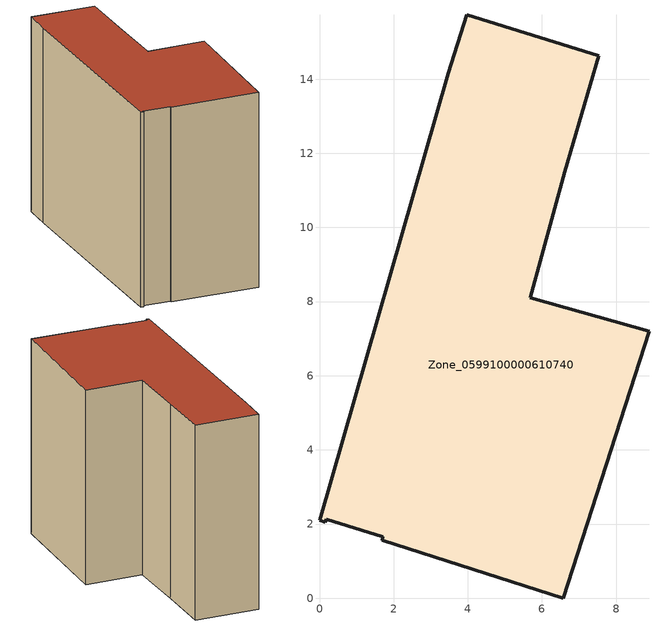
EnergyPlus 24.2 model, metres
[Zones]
Zone_0599100000610740
 floor ground (C_G): 8.89,7.2 6.57,0 1.69,1.56 1.71,1.66 0.18,2.12 0.16,2.05 0,2.1 3.48,14.16 3.98,15.73 7.53,14.63 6.61,11.5 5.69,8.1 z0
 wall outside (C_F): 7.53,14.63 3.98,15.73 3.48,14.16 0,2.1 0.16,2.05 0.18,2.12 1.71,1.66 1.69,1.56 6.57,0 8.89,7.2 5.69,8.1 6.61,11.5 7.53,14.63 z0:11.41
 roof outside (C_R): 0.18,2.12 1.71,1.66 1.69,1.56 6.57,0 8.89,7.2 5.69,8.1 6.61,11.5 7.53,14.63 3.98,15.73 3.48,14.16 0,2.1 0.16,2.05 z11.41
[BUILDING]
Pand.0599100000610740: North Axis=0; Terrain=City; Loads Convergence Tolerance Value=0.04; Temperature Convergence Tolerance Value=0.4; Solar Distribution=FullExterior; Maximum Number of Warmup Days=25; Minimum Number of Warmup Days=1
[Site:Location]
Rotterdam.The.Hague.AP_ZH_NLD Design_Conditions: Latitude=51.96; Longitude=4.45; Time Zone=1; Elevation=-4.5
[SITE:GROUNDTEMPERATURE:BUILDINGSURFACE]
18, 18, 18, 18, 18, 18, 18, 18, 18, 18, 18, 18
[MATERIAL] Thermal Absorptance=0.9; Solar Absorptance=0.7; Visible Absorptance=0.7
Name | Roughness | Thickness | Conductivity | Density | Specific Heat
G.TI.1946 | MediumSmooth | 0.15 | 1 | 540 | 1210
F.TI.1946 | Rough | 0.3 | 0.857143 | 1920 | 840
R.TI.1946 | MediumRough | 0.2 | 0.1 | 1500 | 1000
[CONSTRUCTION]
C_G: G.TI.1946
C_F: F.TI.1946
C_R: R.TI.1946
[ZONE]
Zone_0599100000610740: Type=1; Multiplier=1; Ceiling Height=Autocalculate; Volume=Autocalculate; Floor Area=autocalculate; Part of Total Floor Area=Yes
[ZONEINFILTRATION:DESIGNFLOWRATE]
Infil_Zone_0599100000610740: Zone or ZoneList or Space or SpaceList=Zone_0599100000610740; Schedule=AlwaysOn; Design Flow Rate Calculation Method=Flow/Area; Flow Rate per Floor Area=0.003; Constant Term Coefficient=1; Temperature Term Coefficient=0; Velocity Term Coefficient=0; Velocity Squared Term Coefficient=0
[HVACTEMPLATE:ZONE:IDEALLOADSAIRSYSTEM]
Zone_0599100000610740: Maximum Heating Supply Air Temperature=50; Minimum Cooling Supply Air Temperature=13; Maximum Heating Supply Air Humidity Ratio=0.0156; Minimum Cooling Supply Air Humidity Ratio=0.0077; Heating Limit=NoLimit; Cooling Limit=NoLimit; Dehumidification Control Type=ConstantSensibleHeatRatio; Cooling Sensible Heat Ratio=0.7; Dehumidification Setpoint=60; Humidification Control Type=None; Humidification Setpoint=30; Outdoor Air Method=None; Outdoor Air Flow Rate per Person=0.00944; Outdoor Air Flow Rate per Zone Floor Area=0; Outdoor Air Flow Rate per Zone=0; Demand Controlled Ventilation Type=None; Outdoor Air Economizer Type=NoEconomizer; Heat Recovery Type=None; Sensible Heat Recovery Effectiveness=0.7; Latent Heat Recovery Effectiveness=0.65
[ZONECONTROL:THERMOSTAT]
ThermostatControl_Zone_0599100000610740: Zone or ZoneList=Zone_0599100000610740; Control Type Schedule=DualSetpointControlType; Control 1=Thermostat_Zone_0599100000610740; Temperature Difference Between Cutout And Setpoint=0
[THERMOSTATSETPOINT:DUALSETPOINT]
Thermostat_Zone_0599100000610740: Heating Setpoint Temperature Schedule=HeatingSetpoint_Zone_0599100000610740; Cooling Setpoint Temperature Schedule=CoolingSetpoint_Zone_0599100000610740
[SCHEDULE:COMPACT]
HeatingSetpoint_Zone_0599100000610740: Through: 12/31, For: AllDays, Until: 24:00, 21
CoolingSetpoint_Zone_0599100000610740: Through: 12/31, For: AllDays, Until: 24:00, 24
DualSetpointControlType: Through: 12/31, For: AllDays, Until: 24:00, 4
AlwaysOn: Through: 12/31, For: AllDays, Until: 24:00, 1
